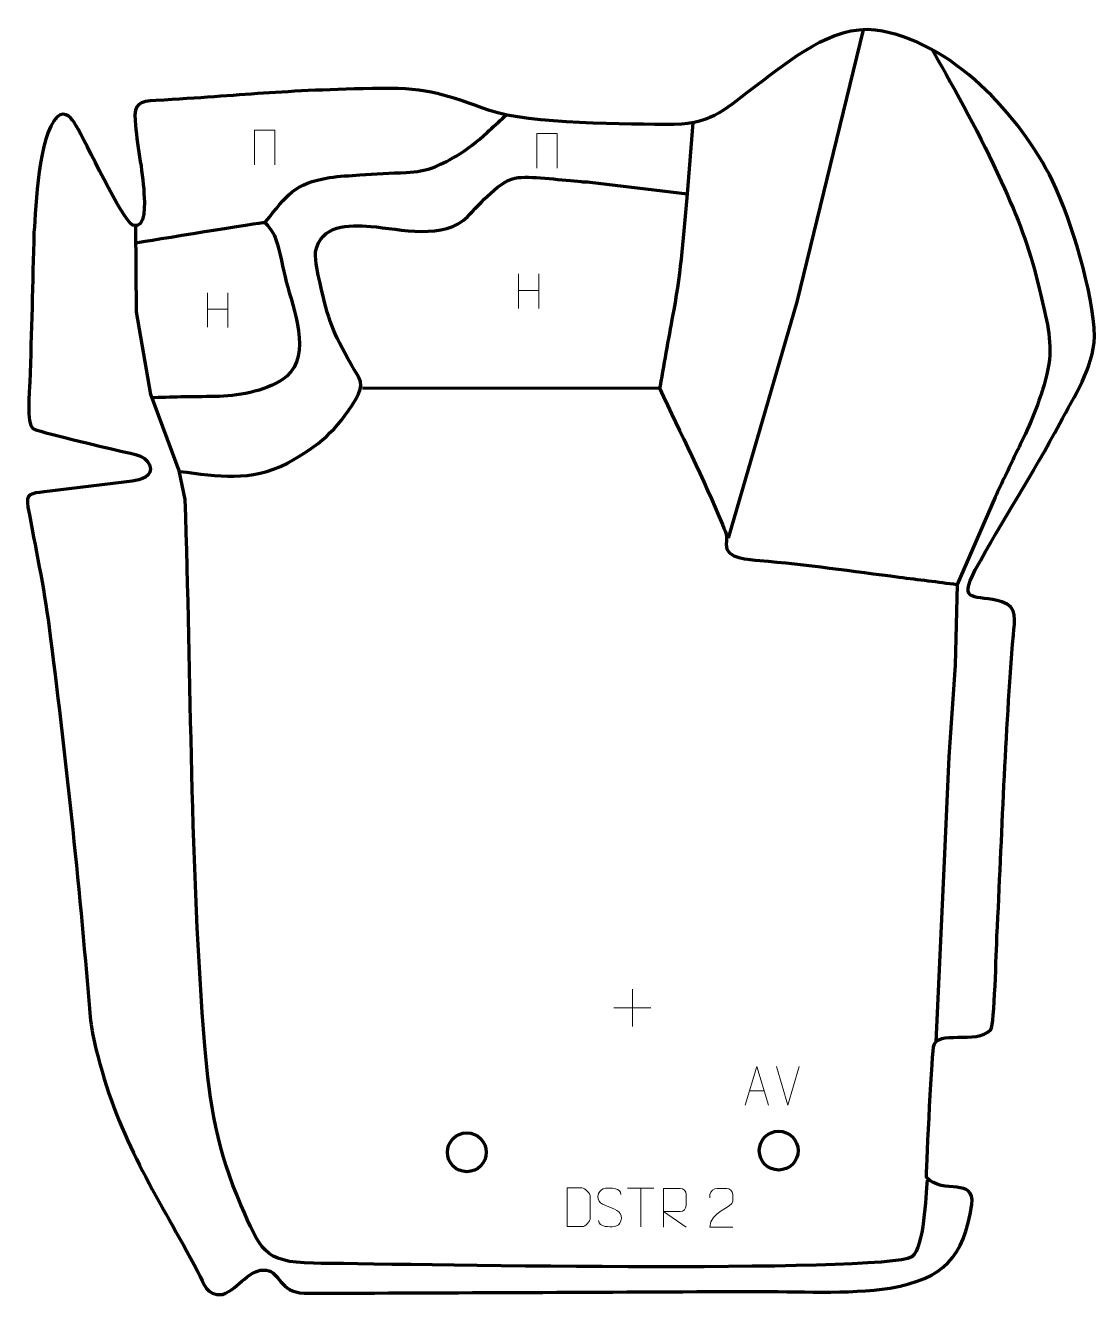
# Model space of a CAD drawing. Header units: millimetres. Extents: x -724 to -35, y 218 to 1036.
import ezdxf

# ---------------------------------------------------------------- set-up
doc = ezdxf.new("R2010")
doc.units = ezdxf.units.MM
doc.header["$MEASUREMENT"] = 0
doc.layers.add('layer 2', color=7, linetype='Continuous')
doc.layers.add('layer 3', color=7, linetype='Continuous')

msp = doc.modelspace()

# ---------------------------------------------------------------- linework, layer by layer
at = {"layer": 'layer 2', "color": 142, "lineweight": 200}
for centre in [(-439.262, 309.8725), (-238.3103, 310.9309)]:
    msp.add_ellipse(centre, major_axis=(0, 12.5), ratio=1, dxfattribs=at)
at = {"layer": 'layer 2', "color": 140, "lineweight": 158}
for points, knots in [([(-270.5906, 705.3262), (-270.5906, 705.3262), (-226.3171, 857.5042), (-226.3171, 857.5042), (-226.3171, 857.5042), (-226.3171, 857.5042), (-183.5721, 1032.8395), (-183.5721, 1032.8395)], [0, 0, 0, 0, 0.33333333, 0.33333333, 0.33333333, 0.33333333, 1, 1, 1, 1]), ([(-139.3107, 1019.9615), (-123.4008, 991.3294), (-108.459, 965.2047), (-94.9218, 935.1838), (-94.9218, 935.1838), (-83.6556, 910.2186), (-77.3316, 894.9716), (-70.9431, 868.0324), (-70.9431, 868.0324), (-67.5917, 853.9001), (-62.8385, 837.7923), (-63.6063, 823.2623), (-63.6063, 823.2623), (-64.6634, 808.2805), (-72.8582, 786.1551), (-79.3734, 772.5589), (-79.3734, 772.5589), (-83.7082, 763.513), (-88.0419, 754.4665), (-92.376, 745.4203), (-92.376, 745.4203), (-94.5431, 740.8971), (-96.7101, 736.374), (-98.8772, 731.8509), (-98.8772, 731.8509), (-98.8772, 731.8509), (-123.3512, 675.6269), (-123.3512, 675.6269), (-123.3512, 675.6269), (-123.3512, 675.6269), (-124.5418, 623.6362), (-124.5418, 623.6362), (-124.5418, 623.6362), (-124.5418, 623.6362), (-128.6429, 564.634), (-128.6429, 564.634), (-128.6429, 564.634), (-128.6429, 564.634), (-131.6856, 497.2975), (-131.6856, 497.2975), (-131.6856, 497.2975), (-131.6856, 497.2975), (-136.9617, 380.9919), (-136.9617, 380.9919)], [0, 0, 0, 0, 0.08333333, 0.08333333, 0.08333333, 0.08333333, 0.16666667, 0.16666667, 0.16666667, 0.16666667, 0.25, 0.25, 0.25, 0.25, 0.33333333, 0.33333333, 0.33333333, 0.33333333, 0.41666667, 0.41666667, 0.41666667, 0.41666667, 0.5, 0.5, 0.5, 0.5, 0.58333333, 0.58333333, 0.58333333, 0.58333333, 0.66666667, 0.66666667, 0.66666667, 0.66666667, 0.75, 0.75, 0.75, 0.75, 0.83333333, 0.83333333, 0.83333333, 0.83333333, 1, 1, 1, 1]), ([(-569.0409, 909.0553), (-555.0225, 926.3597), (-550.9482, 933.6767), (-527.735, 937.6128), (-527.735, 937.6128), (-521.3337, 938.5539), (-514.6093, 938.8417), (-508.1429, 939.3055), (-508.1429, 939.3055), (-498.2195, 940.0404), (-488.259, 940.4349), (-478.3212, 940.9527), (-478.3212, 940.9527), (-464.1908, 941.7127), (-458.2992, 944.6602), (-446.1908, 951.5096), (-446.1908, 951.5096), (-438.72, 955.8654), (-432.6037, 960.852), (-426.2067, 966.616), (-426.2067, 966.616), (-422.4392, 970.0748), (-418.746, 973.5642), (-414.9274, 976.9741), (-414.9274, 976.9741), (-414.9274, 976.9741), (-413.8115, 977.9627), (-413.8115, 977.9627)], [0, 0, 0, 0, 0.125, 0.125, 0.125, 0.125, 0.25, 0.25, 0.25, 0.25, 0.375, 0.375, 0.375, 0.375, 0.5, 0.5, 0.5, 0.5, 0.625, 0.625, 0.625, 0.625, 0.75, 0.75, 0.75, 0.75, 1, 1, 1, 1]), ([(-293.5752, 972.9011), (-293.5752, 972.9011), (-297.3807, 927.0473), (-297.3807, 927.0473), (-297.3807, 927.0473), (-299.6168, 900.9671), (-301.1139, 878.3761), (-305.9627, 852.4125), (-305.9627, 852.4125), (-309.0108, 836.0913), (-311.8691, 819.7331), (-314.776, 803.3861), (-314.776, 803.3861), (-314.776, 803.3861), (-315.0406, 801.8991), (-315.0406, 801.8991), (-315.0406, 801.8991), (-301.5857, 772.9497), (-286.7696, 743.4563), (-274.5609, 714.0796), (-274.5609, 714.0796), (-271.5241, 706.7725), (-271.7986, 708.7544), (-272.1654, 701.3381), (-272.1654, 701.3381), (-272.6324, 691.8958), (-257.1154, 691.6418), (-250.57, 691.0763), (-250.57, 691.0763), (-220.9267, 688.5153), (-190.2726, 684.0351), (-160.639, 680.3119), (-160.639, 680.3119), (-148.2097, 678.7503), (-135.7805, 677.1886), (-123.3512, 675.6269)], [0, 0, 0, 0, 0.1, 0.1, 0.1, 0.1, 0.2, 0.2, 0.2, 0.2, 0.3, 0.3, 0.3, 0.3, 0.4, 0.4, 0.4, 0.4, 0.5, 0.5, 0.5, 0.5, 0.6, 0.6, 0.6, 0.6, 0.7, 0.7, 0.7, 0.7, 0.8, 0.8, 0.8, 0.8, 1, 1, 1, 1]), ([(-624.4623, 748.4142), (-598.7836, 745.2874), (-579.324, 741.4092), (-554.8909, 753.7533), (-554.8909, 753.7533), (-534.0534, 765.1356), (-523.4064, 774.4879), (-510.8665, 794.8146), (-510.8665, 794.8146), (-504.7645, 805.2705), (-508.0473, 806.967), (-513.655, 817.0214), (-513.655, 817.0214), (-526.0813, 839.3012), (-528.2584, 844.7445), (-533.8437, 869.6772), (-533.8437, 869.6772), (-535.3581, 876.4373), (-536.9229, 882.7947), (-536.7095, 889.8094), (-536.7095, 889.8094), (-533.2851, 907.2102), (-515.5205, 907.3386), (-501.0802, 906.2066), (-501.0802, 906.2066), (-482.4123, 904.3774), (-453.4877, 897.3911), (-438.7855, 912.4392), (-438.7855, 912.4392), (-431.1116, 920.2936), (-417.4741, 936.7426), (-406.2091, 937.6364), (-406.2091, 937.6364), (-395.8041, 938.462), (-376.7574, 935.8853), (-365.5217, 935.0391), (-365.5217, 935.0391), (-364.1686, 934.9545), (-362.8164, 934.8722), (-361.4628, 934.7958), (-361.4628, 934.7958), (-361.4628, 934.7958), (-359.9547, 934.7202), (-359.9547, 934.7202), (-359.9547, 934.7202), (-359.9547, 934.7202), (-297.3807, 927.0473), (-297.3807, 927.0473)], [0, 0, 0, 0, 0.07692308, 0.07692308, 0.07692308, 0.07692308, 0.15384615, 0.15384615, 0.15384615, 0.15384615, 0.23076923, 0.23076923, 0.23076923, 0.23076923, 0.30769231, 0.30769231, 0.30769231, 0.30769231, 0.38461538, 0.38461538, 0.38461538, 0.38461538, 0.46153846, 0.46153846, 0.46153846, 0.46153846, 0.53846154, 0.53846154, 0.53846154, 0.53846154, 0.61538462, 0.61538462, 0.61538462, 0.61538462, 0.69230769, 0.69230769, 0.69230769, 0.69230769, 0.76923077, 0.76923077, 0.76923077, 0.76923077, 0.84615385, 0.84615385, 0.84615385, 0.84615385, 1, 1, 1, 1]), ([(-652.4847, 895.6249), (-644.0815, 896.9733), (-570.5956, 909.0706), (-569.8737, 908.7314), (-569.8737, 908.7314), (-567.2965, 907.5202), (-563.155, 900.5008), (-562.2418, 897.7109), (-562.2418, 897.7109), (-559.6622, 889.8295), (-557.7035, 878.8424), (-555.6364, 870.4174), (-555.6364, 870.4174), (-551.1641, 853.5105), (-539.1889, 823.3152), (-555.3542, 809.6681), (-555.3542, 809.6681), (-566.0293, 800.656), (-585.0393, 797.1421), (-598.7262, 796.6969), (-598.7262, 796.6969), (-606.1745, 796.4547), (-613.6136, 796.5493), (-621.0582, 796.3857), (-621.0582, 796.3857), (-627.5436, 796.2124), (-634.0305, 796.0164), (-640.5158, 795.8316), (-640.5158, 795.8316), (-640.5158, 795.8316), (-642.0231, 795.7886), (-642.0231, 795.7886)], [0, 0, 0, 0, 0.11111111, 0.11111111, 0.11111111, 0.11111111, 0.22222222, 0.22222222, 0.22222222, 0.22222222, 0.33333333, 0.33333333, 0.33333333, 0.33333333, 0.44444444, 0.44444444, 0.44444444, 0.44444444, 0.55555556, 0.55555556, 0.55555556, 0.55555556, 0.66666667, 0.66666667, 0.66666667, 0.66666667, 0.77777778, 0.77777778, 0.77777778, 0.77777778, 1, 1, 1, 1]), ([(-142.6657, 291.9146), (-143.6891, 281.0412), (-144.4327, 249.3009), (-152.4858, 242.5414), (-152.4858, 242.5414), (-170.2101, 231.547), (-494.0118, 237.9893), (-538.0086, 238.3935), (-538.0086, 238.3935), (-571.1093, 238.9483), (-572.1687, 247.5369), (-584.8413, 276.0202), (-584.8413, 276.0202), (-599.8523, 310.0441), (-605.1325, 341.6389), (-608.1198, 378.4848), (-608.1198, 378.4848), (-617.3837, 492.7426), (-616.8641, 614.7796), (-620.7023, 730.263), (-620.7023, 730.263), (-620.7023, 730.263), (-624.5389, 748.7839), (-624.5389, 748.7839), (-624.5389, 748.7839), (-624.5389, 748.7839), (-642.7952, 797.8641), (-642.7952, 797.8641), (-642.7952, 797.8641), (-642.7952, 797.8641), (-652.0556, 851.0454), (-652.0556, 851.0454), (-652.0556, 851.0454), (-652.0556, 851.0454), (-652.5902, 906.5823), (-652.5902, 906.5823)], [0, 0, 0, 0, 0.1, 0.1, 0.1, 0.1, 0.2, 0.2, 0.2, 0.2, 0.3, 0.3, 0.3, 0.3, 0.4, 0.4, 0.4, 0.4, 0.5, 0.5, 0.5, 0.5, 0.6, 0.6, 0.6, 0.6, 0.7, 0.7, 0.7, 0.7, 0.8, 0.8, 0.8, 0.8, 1, 1, 1, 1])]:
    msp.add_open_spline(points, degree=3, knots=knots, dxfattribs=at)
at = {"layer": 'layer 2', "color": 250, "lineweight": 9}
for points, knots in [([(-576.1058, 945.801), (-576.1058, 945.801), (-576.1058, 968.1513), (-576.1058, 968.1513), (-576.1058, 968.1513), (-576.1058, 968.1513), (-562.9875, 968.1513), (-562.9875, 968.1513), (-562.9875, 968.1513), (-562.9875, 968.1513), (-562.9875, 945.801), (-562.9875, 945.801)], [0, 0, 0, 0, 0.25, 0.25, 0.25, 0.25, 0.5, 0.5, 0.5, 0.5, 1, 1, 1, 1]), ([(-394.0724, 943.6843), (-394.0724, 943.6843), (-394.0724, 966.0346), (-394.0724, 966.0346), (-394.0724, 966.0346), (-394.0724, 966.0346), (-380.9541, 966.0346), (-380.9541, 966.0346), (-380.9541, 966.0346), (-380.9541, 966.0346), (-380.9541, 943.6843), (-380.9541, 943.6843)], [0, 0, 0, 0, 0.25, 0.25, 0.25, 0.25, 0.5, 0.5, 0.5, 0.5, 1, 1, 1, 1]), ([(-259.8695, 340.198), (-259.8695, 340.198), (-252.4985, 365.1515), (-252.4985, 365.1515), (-252.4985, 365.1515), (-252.4985, 365.1515), (-244.9286, 340.198), (-244.9286, 340.198)], [0, 0, 0, 0, 0.33333333, 0.33333333, 0.33333333, 0.33333333, 1, 1, 1, 1]), ([(-374.5747, 262.076), (-372.2429, 262.0764), (-367.2927, 262.0524), (-364.9612, 262.0521), (-364.9612, 262.0521), (-363.0362, 261.9467), (-359.7176, 265.4883), (-359.7288, 267.5056), (-359.7288, 267.5056), (-359.7292, 273.2757), (-359.7292, 275.4454), (-359.7288, 281.2147), (-359.7288, 281.2147), (-359.7331, 283.3528), (-363.1076, 287.0129), (-365.26, 286.9994), (-365.26, 286.9994), (-367.5857, 286.9994), (-372.31, 286.9994), (-374.6361, 286.9994), (-374.6361, 286.9994), (-374.6357, 281.2525), (-374.5744, 267.8233), (-374.5747, 262.076)], [0, 0, 0, 0, 0.14285714, 0.14285714, 0.14285714, 0.14285714, 0.28571429, 0.28571429, 0.28571429, 0.28571429, 0.42857143, 0.42857143, 0.42857143, 0.42857143, 0.57142857, 0.57142857, 0.57142857, 0.57142857, 0.71428571, 0.71428571, 0.71428571, 0.71428571, 1, 1, 1, 1]), ([(-347.1824, 274.5246), (-351.4307, 275.995), (-356.3388, 277.7908), (-354.3337, 283.3111), (-354.3337, 283.3111), (-352.8302, 287.451), (-347.6166, 287.0625), (-344.013, 286.4614), (-344.013, 286.4614), (-341.1524, 285.9842), (-340.2877, 284.771), (-339.9771, 282.6869)], [0, 0, 0, 0, 0.25, 0.25, 0.25, 0.25, 0.5, 0.5, 0.5, 0.5, 1, 1, 1, 1]), ([(-312.6054, 261.5944), (-312.6054, 261.5944), (-312.6054, 286.5479), (-312.6054, 286.5479), (-312.6054, 286.5479), (-309.0106, 286.5479), (-305.4151, 286.5479), (-301.8199, 286.5479), (-301.8199, 286.5479), (-299.4946, 286.5102), (-297.9373, 285.0202), (-297.9414, 282.6538), (-297.9414, 282.6538), (-297.9418, 280.6183), (-297.9418, 277.5589), (-297.9414, 275.5229), (-297.9414, 275.5229), (-297.9479, 273.6474), (-299.7602, 271.7056), (-301.7697, 271.6865), (-301.7697, 271.6865), (-301.7697, 271.6865), (-312.6054, 271.6865), (-312.6054, 271.6865), (-312.6054, 271.6865), (-312.6054, 271.6865), (-297.9507, 261.5944), (-297.9507, 261.5944)], [0, 0, 0, 0, 0.125, 0.125, 0.125, 0.125, 0.25, 0.25, 0.25, 0.25, 0.375, 0.375, 0.375, 0.375, 0.5, 0.5, 0.5, 0.5, 0.625, 0.625, 0.625, 0.625, 0.75, 0.75, 0.75, 0.75, 1, 1, 1, 1]), ([(-267.9019, 261.584), (-272.8163, 261.5843), (-277.7307, 261.5843), (-282.6448, 261.584), (-282.6448, 261.584), (-282.6448, 271.5163), (-267.9938, 274.1575), (-267.9019, 278.4678), (-267.9019, 278.4678), (-267.9022, 279.8919), (-267.9022, 281.3156), (-267.9019, 282.7389), (-267.9019, 282.7389), (-267.9188, 284.816), (-270.0416, 286.5408), (-271.7126, 286.5581), (-271.7126, 286.5581), (-273.7858, 286.5577), (-275.8587, 286.5577), (-277.9311, 286.5581), (-277.9311, 286.5581), (-279.7532, 286.5746), (-282.5779, 284.7825), (-282.6448, 282.6889), (-282.6448, 282.6889), (-282.6448, 282.6889), (-282.6448, 280.6341), (-282.6448, 280.6341)], [0, 0, 0, 0, 0.125, 0.125, 0.125, 0.125, 0.25, 0.25, 0.25, 0.25, 0.375, 0.375, 0.375, 0.375, 0.5, 0.5, 0.5, 0.5, 0.625, 0.625, 0.625, 0.625, 0.75, 0.75, 0.75, 0.75, 1, 1, 1, 1]), ([(-347.1824, 274.5245), (-343.1638, 272.8778), (-338.1343, 270.9895), (-339.9683, 265.6292), (-339.9683, 265.6292), (-341.4281, 261.3628), (-346.3389, 261.6195), (-350.065, 262.1742), (-350.065, 262.1742), (-352.815, 262.584), (-354.0359, 263.7975), (-354.4139, 265.9097)], [0, 0, 0, 0, 0.25, 0.25, 0.25, 0.25, 0.5, 0.5, 0.5, 0.5, 1, 1, 1, 1])]:
    msp.add_open_spline(points, degree=3, knots=knots, dxfattribs=at)
for points in [[(-405.9205, 875.5435), (-405.9205, 875.5435), (-405.9205, 853.3508), (-405.9205, 853.3508)], [(-392.8048, 875.5435), (-392.8048, 875.5435), (-392.8048, 853.1932), (-392.8048, 853.1932)], [(-606.3803, 863.4387), (-606.3803, 863.4387), (-606.3803, 841.246), (-606.3803, 841.246)], [(-593.2646, 863.4387), (-593.2646, 863.4387), (-593.2646, 841.0884), (-593.2646, 841.0884)], [(-405.903, 864.9011), (-405.903, 864.9011), (-392.8048, 864.9011), (-392.8048, 864.9011)], [(-606.3628, 852.7963), (-606.3628, 852.7963), (-593.2646, 852.7963), (-593.2646, 852.7963)], [(-332.6001, 414.8924), (-332.6001, 414.8924), (-332.6001, 390.9145), (-332.6001, 390.9145)], [(-344.589, 402.9034), (-344.589, 402.9034), (-320.6111, 402.9034), (-320.6111, 402.9034)], [(-232.51, 340.1907), (-232.51, 340.1907), (-239.8318, 365.1443), (-239.8318, 365.1443)], [(-225.1881, 365.1443), (-225.1881, 365.1443), (-232.5099, 340.1907), (-232.5099, 340.1907)], [(-257.1469, 349.4474), (-257.1469, 349.4474), (-247.6512, 349.4474), (-247.6512, 349.4474)], [(-335.6814, 286.804), (-335.6814, 286.804), (-318.6942, 286.804), (-318.6942, 286.804)], [(-327.1876, 261.874), (-327.1876, 261.874), (-327.1876, 286.8275), (-327.1876, 286.8275)]]:
    msp.add_open_spline(points, degree=3, dxfattribs=at)
at = {"layer": 'layer 2', "color": 140, "lineweight": 158}
msp.add_open_spline([(-506.5342, 802.1637), (-506.5342, 802.1637), (-315.0406, 801.8991), (-315.0406, 801.8991)], degree=3, dxfattribs=at)
at = {"layer": 'layer 3', "color": 242, "lineweight": 158}
msp.add_open_spline([(-718.204, 902.144), (-716.8434, 919.4676), (-715.4793, 964.6398), (-703.2442, 976.7144), (-703.2442, 976.7144), (-697.7581, 981.1709), (-693.8087, 975.6511), (-690.9238, 971.009), (-690.9238, 971.009), (-685.3086, 961.3705), (-660.9651, 909.8571), (-654.6232, 906.9664), (-654.6232, 906.9664), (-645.437, 903.6649), (-647.0664, 922.5949), (-647.3073, 927.1756), (-647.3073, 927.1756), (-648.157, 943.3333), (-652.0294, 958.7063), (-653.0436, 974.4169), (-653.0436, 974.4169), (-653.7492, 985.3468), (-650.4707, 986.6804), (-639.5898, 987.2775), (-639.5898, 987.2775), (-582.2622, 990.4235), (-560.857, 993.9483), (-493.9356, 995.033), (-493.9356, 995.033), (-464.2442, 995.5142), (-451.9386, 990.4969), (-424.5874, 980.8366), (-424.5874, 980.8366), (-398.9814, 971.7928), (-335.2904, 972.1745), (-305.5903, 971.719), (-305.5903, 971.719), (-280.0414, 972.2807), (-271.8597, 982.7682), (-252.6442, 996.968), (-252.6442, 996.968), (-231.4248, 1012.9046), (-204.2526, 1035.6193), (-176.0674, 1032.6295), (-176.0674, 1032.6295), (-126.7097, 1025.9005), (-83.1745, 977.722), (-61.8024, 935.5986), (-61.8024, 935.5986), (-49.4563, 909.1052), (-35.7823, 864.2215), (-34.7409, 835.1605), (-34.7409, 835.1605), (-35.5943, 814.7972), (-47.7977, 796.8661), (-57.1581, 779.2073), (-57.1581, 779.2073), (-74.4149, 747.0838), (-94.1034, 716.6563), (-111.609, 684.9203), (-111.609, 684.9203), (-123.3073, 662.5554), (-111.2806, 669.4674), (-94.5279, 664.3453), (-94.5279, 664.3453), (-83.8962, 661.0947), (-86.3027, 652.3757), (-87.0966, 643.1753), (-87.0966, 643.1753), (-92.3863, 578.5784), (-94.4182, 513.8518), (-97.6449, 449.1396), (-97.6449, 449.1396), (-98.0911, 440.2559), (-99.2955, 392.0706), (-101.5773, 388.9922), (-101.5773, 388.9922), (-111.056, 378.5871), (-136.5108, 389.6288), (-138.5193, 377.7378), (-138.5193, 377.7378), (-139.8042, 367.0917), (-143.454, 294.4422), (-143.0923, 293.6239), (-143.0923, 293.6239), (-132.1027, 282.1244), (-111.8287, 294.1461), (-113.8053, 276.2981), (-113.8053, 276.2981), (-119.418, 241.8328), (-131.5756, 228.6945), (-166.3885, 222.4566), (-166.3885, 222.4566), (-193.6599, 218.1676), (-226.8006, 220.4195), (-254.8572, 220.3021), (-254.8572, 220.3021), (-351.2204, 219.9048), (-447.6591, 219.2759), (-544.0141, 219.1367), (-544.0141, 219.1367), (-560.2139, 219.8657), (-559.7745, 232.7957), (-568.3451, 233.936), (-568.3451, 233.936), (-579.5317, 235.4242), (-585.8315, 222.2753), (-596.682, 218.291), (-596.682, 218.291), (-607.4011, 217.5747), (-608.1984, 224.5597), (-612.6001, 232.9478), (-612.6001, 232.9478), (-637.7651, 280.0775), (-661.2962, 313.8352), (-675.6946, 366.8267), (-675.6946, 366.8267), (-679.6711, 381.4616), (-681.1785, 387.0796), (-682.4255, 402.5165), (-682.4255, 402.5165), (-689.2099, 484.153), (-697.9425, 566.9016), (-708.4408, 648.1443), (-708.4408, 648.1443), (-711.8669, 674.2678), (-717.2812, 699.5176), (-722.0777, 725.3395), (-722.0777, 725.3395), (-723.7266, 734.2165), (-719.9298, 734.2795), (-711.6084, 735.2016), (-711.6084, 735.2016), (-692.8033, 737.3191), (-673.8122, 739.8119), (-655.0213, 742.1974), (-655.0213, 742.1974), (-649.5065, 742.8975), (-641.1831, 744.9058), (-643.6645, 752.5464), (-643.6645, 752.5464), (-645.8678, 759.3309), (-658.429, 760.5109), (-664.7932, 762.0479), (-664.7932, 762.0479), (-671.7271, 763.7303), (-716.7232, 774.2577), (-718.9424, 776.01), (-718.9424, 776.01), (-723.152, 779.3338), (-721.0429, 799.96), (-720.8533, 805.9373), (-720.8533, 805.9373), (-719.8359, 838.0011), (-719.0479, 870.075), (-718.204, 902.144)], degree=3, knots=[0, 0, 0, 0, 0.025, 0.025, 0.025, 0.025, 0.05, 0.05, 0.05, 0.05, 0.075, 0.075, 0.075, 0.075, 0.1, 0.1, 0.1, 0.1, 0.125, 0.125, 0.125, 0.125, 0.15, 0.15, 0.15, 0.15, 0.175, 0.175, 0.175, 0.175, 0.2, 0.2, 0.2, 0.2, 0.225, 0.225, 0.225, 0.225, 0.25, 0.25, 0.25, 0.25, 0.275, 0.275, 0.275, 0.275, 0.3, 0.3, 0.3, 0.3, 0.325, 0.325, 0.325, 0.325, 0.35, 0.35, 0.35, 0.35, 0.375, 0.375, 0.375, 0.375, 0.4, 0.4, 0.4, 0.4, 0.425, 0.425, 0.425, 0.425, 0.45, 0.45, 0.45, 0.45, 0.475, 0.475, 0.475, 0.475, 0.5, 0.5, 0.5, 0.5, 0.525, 0.525, 0.525, 0.525, 0.55, 0.55, 0.55, 0.55, 0.575, 0.575, 0.575, 0.575, 0.6, 0.6, 0.6, 0.6, 0.625, 0.625, 0.625, 0.625, 0.65, 0.65, 0.65, 0.65, 0.675, 0.675, 0.675, 0.675, 0.7, 0.7, 0.7, 0.7, 0.725, 0.725, 0.725, 0.725, 0.75, 0.75, 0.75, 0.75, 0.775, 0.775, 0.775, 0.775, 0.8, 0.8, 0.8, 0.8, 0.825, 0.825, 0.825, 0.825, 0.85, 0.85, 0.85, 0.85, 0.875, 0.875, 0.875, 0.875, 0.9, 0.9, 0.9, 0.9, 0.925, 0.925, 0.925, 0.925, 0.95, 0.95, 0.95, 0.95, 1, 1, 1, 1], dxfattribs=at)

doc.saveas('drawing.dxf')
